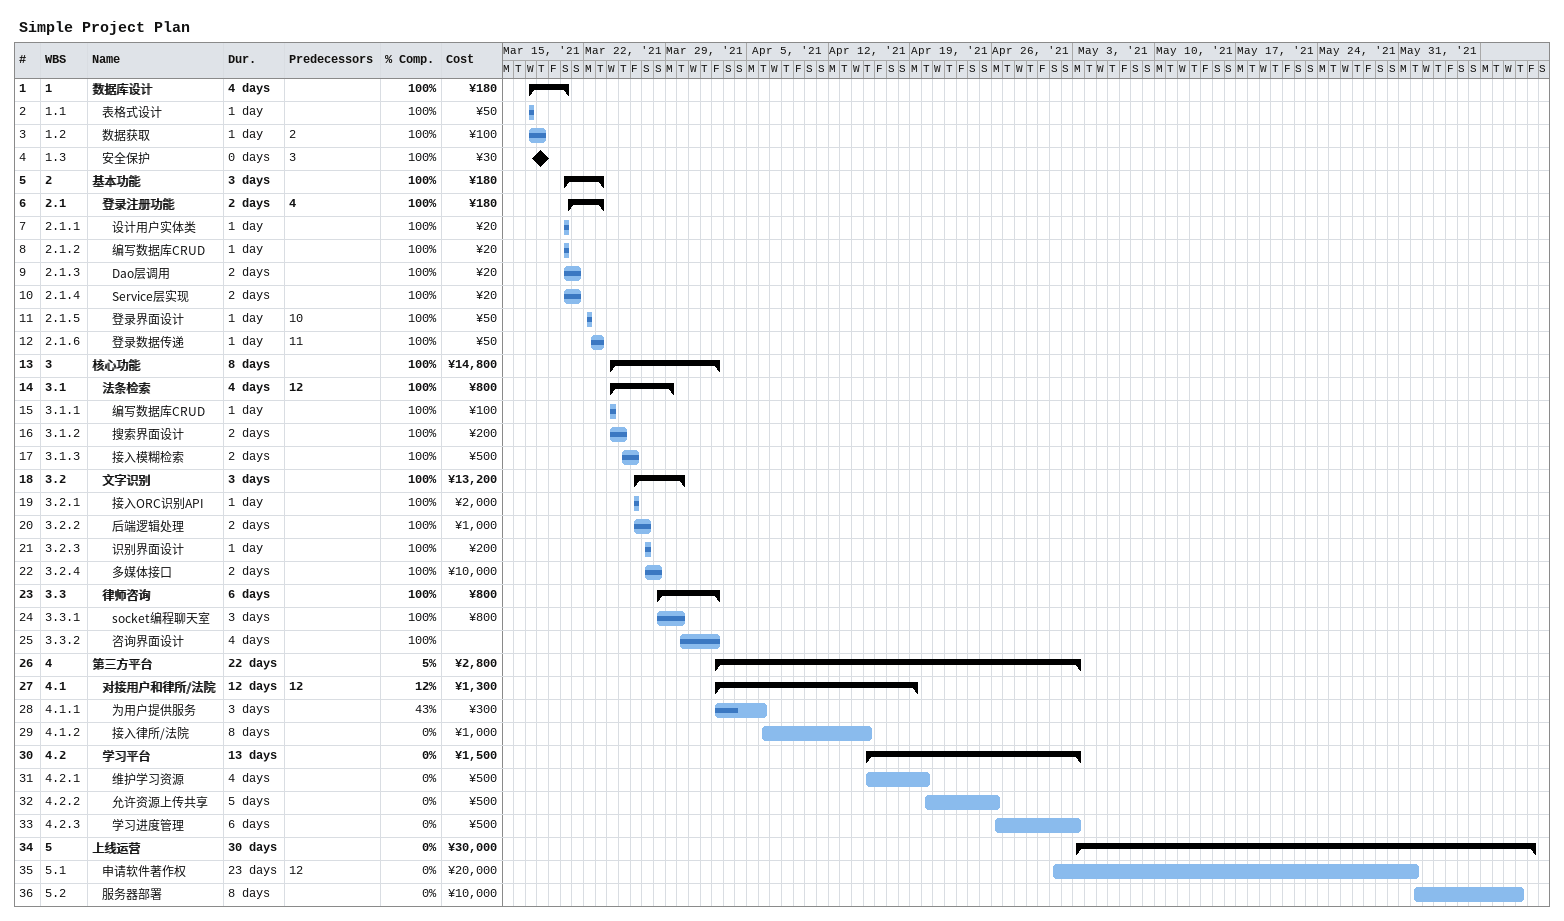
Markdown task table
Simple Project Plan

| ID | WBS | Task | Duration | Start | Finish | Predecessors | % complete | Cost (¥) |
|---|---|---|---|---|---|---|---|---|
| 1 | 1 | **数据库设计** | 4d | 2021-03-17 | 2021-03-20 |  | 100 | 180 |
| 2 | 1.1 | 表格式设计 | 1d | 2021-03-17 | 2021-03-17 |  | 100 | 50 |
| 3 | 1.2 | 数据获取 | 1d | 2021-03-17 | 2021-03-18 | 2 | 100 | 100 |
| 4 | 1.3 | 安全保护 | 0d | 2021-03-18 | 2021-03-18 | 3 | 100 | 30 |
| 5 | 2 | **基本功能** | 3d | 2021-03-20 | 2021-03-23 |  | 100 | 180 |
| 6 | 2.1 | **登录注册功能** | 2d | 2021-03-20 | 2021-03-23 | 4 | 100 | 180 |
| 7 | 2.1.1 | 设计用户实体类 | 1d | 2021-03-20 | 2021-03-20 |  | 100 | 20 |
| 8 | 2.1.2 | 编写数据库CRUD | 1d | 2021-03-20 | 2021-03-20 |  | 100 | 20 |
| 9 | 2.1.3 | Dao层调用 | 2d | 2021-03-20 | 2021-03-21 |  | 100 | 20 |
| 10 | 2.1.4 | Service层实现 | 2d | 2021-03-20 | 2021-03-21 |  | 100 | 20 |
| 11 | 2.1.5 | 登录界面设计 | 1d | 2021-03-22 | 2021-03-22 | 10 | 100 | 50 |
| 12 | 2.1.6 | 登录数据传递 | 1d | 2021-03-22 | 2021-03-23 | 11 | 100 | 50 |
| 13 | 3 | **核心功能** | 8d | 2021-03-24 | 2021-04-02 |  | 100 | 14800 |
| 14 | 3.1 | **法条检索** | 4d | 2021-03-24 | 2021-03-29 | 12 | 100 | 800 |
| 15 | 3.1.1 | 编写数据库CRUD | 1d | 2021-03-24 | 2021-03-24 |  | 100 | 100 |
| 16 | 3.1.2 | 搜索界面设计 | 2d | 2021-03-24 | 2021-03-25 |  | 100 | 200 |
| 17 | 3.1.3 | 接入模糊检索 | 2d | 2021-03-25 | 2021-03-26 |  | 100 | 500 |
| 18 | 3.2 | **文字识别** | 3d | 2021-03-26 | 2021-03-30 |  | 100 | 13200 |
| 19 | 3.2.1 | 接入ORC识别API | 1d | 2021-03-26 | 2021-03-26 |  | 100 | 2000 |
| 20 | 3.2.2 | 后端逻辑处理 | 2d | 2021-03-26 | 2021-03-27 |  | 100 | 1000 |
| 21 | 3.2.3 | 识别界面设计 | 1d | 2021-03-27 | 2021-03-27 |  | 100 | 200 |
| 22 | 3.2.4 | 多媒体接口 | 2d | 2021-03-27 | 2021-03-28 |  | 100 | 10000 |
| 23 | 3.3 | **律师咨询** | 6d | 2021-03-28 | 2021-04-02 |  | 100 | 800 |
| 24 | 3.3.1 | socket编程聊天室 | 3d | 2021-03-28 | 2021-03-30 |  | 100 | 800 |
| 25 | 3.3.2 | 咨询界面设计 | 4d | 2021-03-30 | 2021-04-02 |  | 100 |  |
| 26 | 4 | **第三方平台** | 22d | 2021-04-02 | 2021-05-03 |  | 5 | 2800 |
| 27 | 4.1 | **对接用户和律所/法院** | 12d | 2021-04-02 | 2021-04-19 | 12 | 12 | 1300 |
| 28 | 4.1.1 | 为用户提供服务 | 3d | 2021-04-02 | 2021-04-06 |  | 43 | 300 |
| 29 | 4.1.2 | 接入律所/法院 | 8d | 2021-04-06 | 2021-04-15 |  | 0 | 1000 |
| 30 | 4.2 | **学习平台** | 13d | 2021-04-15 | 2021-05-03 |  | 0 | 1500 |
| 31 | 4.2.1 | 维护学习资源 | 4d | 2021-04-15 | 2021-04-20 |  | 0 | 500 |
| 32 | 4.2.2 | 允许资源上传共享 | 5d | 2021-04-20 | 2021-04-26 |  | 0 | 500 |
| 33 | 4.2.3 | 学习进度管理 | 6d | 2021-04-26 | 2021-05-03 |  | 0 | 500 |
| 34 | 5 | **上线运营** | 30d | 2021-05-03 | 2021-06-11 |  | 0 | 30000 |
| 35 | 5.1 | 申请软件著作权 | 23d | 2021-05-01 | 2021-06-01 | 12 | 0 | 20000 |
| 36 | 5.2 | 服务器部署 | 8d | 2021-06-01 | 2021-06-10 |  | 0 | 10000 |
